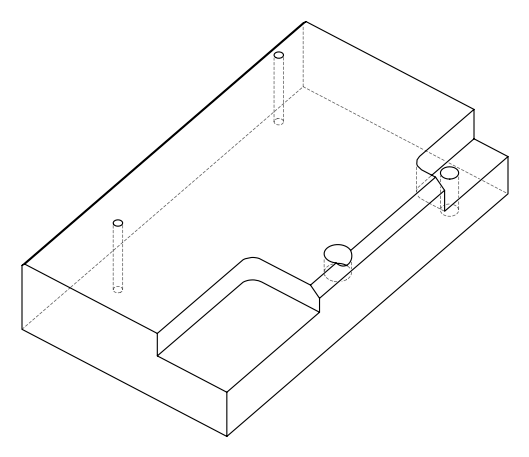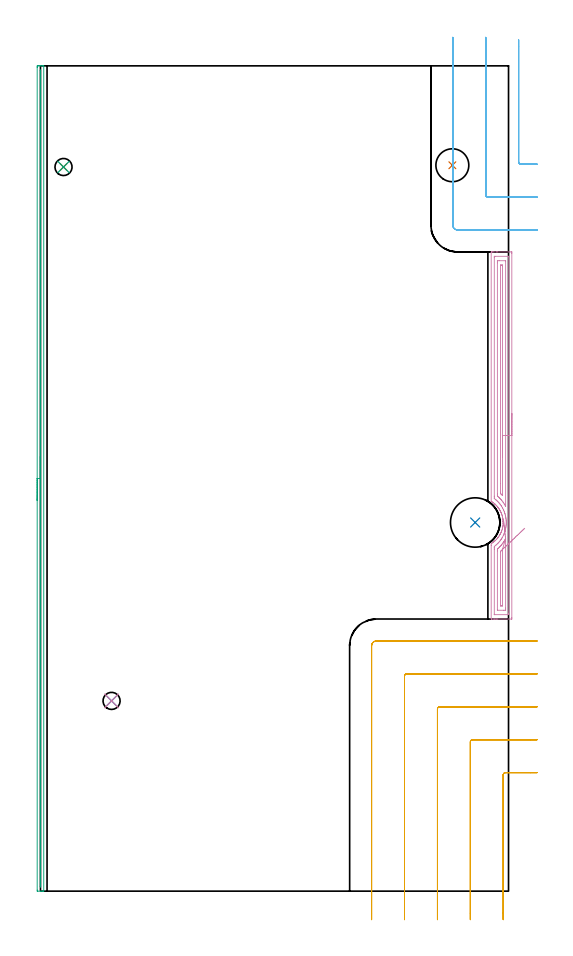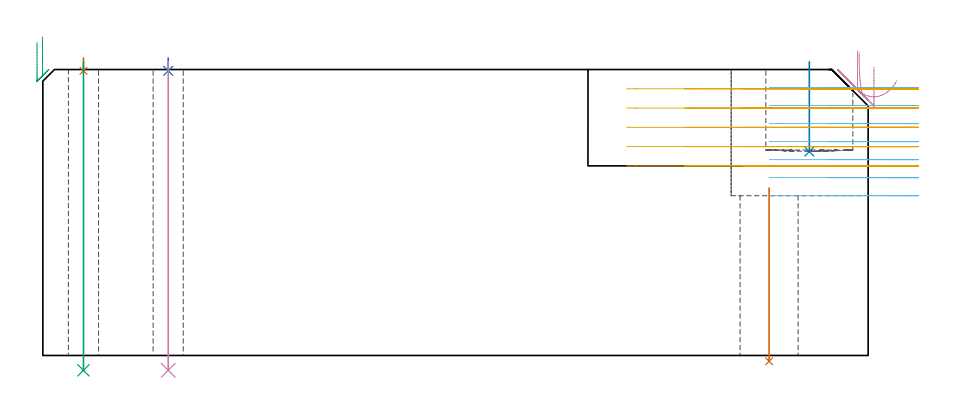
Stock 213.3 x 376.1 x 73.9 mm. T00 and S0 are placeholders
(PLAN: 10 operations, 5 tool changes, 24.9 min)
(1 INDEXABLE_INSERT_DRILL_THROUGH_HOLE_FROM_SOLID | STEP1HOLE_2 | UGT0302_001 | 0.19 min | 13034 mm3)
(2 INDEXABLE_INSERT_DRILL_BLIND_HOLE_FROM_SOLID | STEP1POCKET | NXT0302_016 | 0.09 min | 8315 mm3)
(3 AREA_MILL | FG_CHAMFER_SURFACE | UGT0205_001 | 6.15 min | 1692 mm3)
(4 AREA_MILL_1 | FG_CHAMFER_SURFACE_1 | UGT0205_001 | 5.46 min | 7726 mm3)
(5 MILL_CORNER_NOTCH_RECTANGULAR | CORNER_NOTCH_RECTANGULAR | UGT0201_094 | Follow Part, ap 5, ae 75% | 7.78 min | 222520 mm3)
(6 MILL_CORNER_NOTCH_RECTANGULAR_1 | CORNER_NOTCH_RECTANGULAR_1 | UGT0201_094 | Follow Part, ap 5, ae 75% | 4.53 min | 90823 mm3)
(7 SPOT_DRILL | STEP1HOLE | NXT0321_9005460120000 | 0.03 min | 2 mm3)
(8 SPOT_DRILL_1 | STEP1HOLE_1 | NXT0321_9005460120000 | 0.03 min | 3 mm3)
(9 DRILL_THROUGH_HOLE_INTO_CENTER | STEP1HOLE | UGT0301_473 | 0.32 min | 3521 mm3)
(10 DRILL_THROUGH_HOLE_INTO_CENTER_1 | STEP1HOLE_1 | UGT0301_473 | 0.32 min | 3507 mm3)
(TOOL UGT0302_001 | Indexable Insert Drill 15mm | D15 PA180 FL50 Z2)
(TOOL NXT0302_016 | Index. Insert Drill 22.5mm [880-D2250L25-03] | D22.5 PA176 FL68 Z2)
(TOOL UGT0205_001 | Chamfer Mill 20 x 3 x 45 deg. | D20 FL50 Z2)
(TOOL UGT0201_094 | End mill 20 mm | D20 FL38 Z4)
(TOOL NXT0321_9005460120000 | NC Spot Drill, 142deg, 12mm, Carbide, Uncoated | D12 PA142 FL30 Z2)
(TOOL UGT0301_473 | Carbide Drill 7.8 mm | D7.8 PA118 FL76 Z2)
(OP 1 INDEXABLE_INSERT_DRILL_THROUGH_HOLE_FROM_SOLID)
G17 G21 G94 G90
T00 M6
G54
G17 G0 G90 X187.7 Y330.8 S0 M3
G43 Z83.9 H0
G94 G81 G98 Z-1.5 F250. R43.3
G80
M5
M2
(OP 2 INDEXABLE_INSERT_DRILL_BLIND_HOLE_FROM_SOLID)
G17 G21 G94 G90
T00 M6
G54
G17 G0 G90 X198.1 Y168. S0 M3
G43 Z83.9 H1
G94 G81 G98 Z52.7 F250. R75.9
G80
M5
M2
(OP 3 AREA_MILL)
G17 G21 G94 G90
T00 M6
G54
G17 G0 G90 X-1.5 Y178.05 S1061 M3
G43 Z83.9 H0
Z80.9
G94 G1 Y178.088 Z80.028 F250.
Y178.202 Z79.163
Y178.391 Z78.312
Y178.653 Z77.48
Y178.987 Z76.674
Y179.39 Z75.9
Y179.858 Z75.164
Y180.39 Z74.472
Y180.979 Z73.829
Y181.622 Z73.24
Y182.314 Z72.708
Y183.05 Z72.24
Y183.824 Z71.837
Y184.63 Z71.503
Y185.462 Z71.241
Y186.314 Z71.052
Y187.178 Z70.938
Y188.05 Z70.9
Y375.493
X-1.499 Y375.636 Z70.901
X-1.491 Y376.098 Z70.905
X-1.214 Y376.1 Z71.183
X-0.893 Z71.504
X-0.322 Z72.074
X0. Z72.395
X0.644 Z73.043
X1.062 Z73.461
X1.444 Y376.093 Z73.836
X1.497 Y376.09 Z73.888
X1.5 Y375.939 Z73.9
Y0.161
X1.497 Y0.01 Z73.888
X1.444 Y0.007 Z73.836
X1.062 Y0. Z73.461
X0.644 Z73.043
X0. Z72.395
X-1.215 Z71.182
X-1.491 Y0.002 Z70.905
X-1.5 Y0.465 Z70.9
Y188.05
X-0.086 Z72.314
X-0.085 Y373.879 Z72.315
X-0.081 Y374.05 Z72.319
X-0.079 Y374.092 Z72.321
X-0.073 Y374.094 Z72.327
X-0.049 Y374.098 Z72.351
X0. Z72.4
X0.055 Y374.094 Z72.455
X0.069 Y374.091 Z72.469
X0.079 Y374.075 Z72.479
X0.082 Y373.965 Z72.482
X0.085 Y373.793 Z72.485
Y2.221
X0.081 Y2.05 Z72.481
X0.079 Y2.008 Z72.479
X0.072 Y2.006 Z72.472
X0.049 Y2.002 Z72.449
X0. Z72.4
X-0.056 Y2.006 Z72.344
X-0.069 Y2.009 Z72.331
X-0.079 Y2.025 Z72.321
X-0.082 Y2.135 Z72.318
X-0.085 Y2.307 Z72.315
X-0.086 Y188.05 Z72.314
Y188.922 Z72.352
Y189.786 Z72.466
Y190.638 Z72.655
Y191.47 Z72.917
Y192.276 Z73.251
Y193.05 Z73.654
Y193.786 Z74.123
Y194.478 Z74.654
Y195.121 Z75.243
Y195.71 Z75.886
Y196.242 Z76.578
Y196.71 Z77.314
Y197.113 Z78.088
Y197.447 Z78.894
Y197.709 Z79.726
Y197.898 Z80.578
Y198.012 Z81.443
Y198.05 Z82.314
G0 Z83.9
M5
M2
(OP 4 AREA_MILL_1)
G17 G21 G94 G90
T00 M6
G54
G17 G0 G90 X214.8 Y217.65 S1061 M3
G43 Z83.9 H0
Z74.5
G94 G1 Y217.612 Z73.628 F250.
Y217.498 Z72.764
Y217.309 Z71.912
Y217.047 Z71.08
Y216.713 Z70.274
Y216.31 Z69.5
Y215.842 Z68.764
Y215.31 Z68.072
Y214.721 Z67.429
Y214.078 Z66.84
Y213.386 Z66.309
Y212.65 Z65.84
Y211.876 Z65.437
Y211.07 Z65.103
Y210.238 Z64.841
Y209.386 Z64.652
Y208.522 Z64.538
Y207.65 Z64.5
Y124.612
X214.794 Y124.054 Z64.504
X214.792 Y124.01 Z64.506
X214.741 Y124. Z64.557
X208.354 Z70.94
X207.804 Z71.493
X207.481 Z71.815
X206.93 Z72.366
X206.608 Z72.687
X205.647 Z73.652
X205.523 Z73.769
X205.476 Z73.815
X205.403 Y124.01 Z73.888
X205.4 Y124.165 Z73.9
Y157.648
X205.403 Y158.354 Z73.889
X205.478 Y158.407 Z73.817
X205.546 Y158.453 Z73.752
X205.763 Y158.593 Z73.535
X206.171 Y158.885 Z73.126
X206.241 Y158.934 Z73.058
X206.372 Y159.027 Z72.927
X206.508 Y159.136 Z72.79
X206.608 Y159.217 Z72.688
X206.747 Y159.327 Z72.552
X206.882 Y159.434 Z72.418
X206.944 Y159.485 Z72.354
X207.044 Y159.576 Z72.252
X207.263 Y159.774 Z72.036
X207.867 Y160.377 Z71.433
X208.153 Y160.701 Z71.144
X208.209 Y160.773 Z71.086
X208.354 Y160.953 Z70.945
X208.441 Y161.064 Z70.858
X208.603 Y161.268 Z70.695
X209.045 Y161.897 Z70.253
X209.181 Y162.113 Z70.116
X209.212 Y162.16 Z70.087
X209.374 Y162.445 Z69.925
X209.463 Y162.604 Z69.834
X209.517 Y162.708 Z69.779
X209.706 Y163.071 Z69.594
X209.881 Y163.452 Z69.415
X209.936 Y163.569 Z69.361
X210.018 Y163.773 Z69.279
X210.068 Y163.899 Z69.228
X210.087 Y163.944 Z69.21
X210.1 Y163.978 Z69.199
X210.246 Y164.389 Z69.05
X210.389 Y164.836 Z68.909
X210.509 Y165.281 Z68.788
X210.612 Y165.728 Z68.687
X210.695 Y166.174 Z68.604
X210.756 Y166.62 Z68.542
X210.827 Y167.34 Z68.47
X210.832 Y167.452 Z68.465
X210.831 Y167.47 Z68.461
X210.847 Y168.014 Z68.448
X210.842 Y168.22 Z68.453
X210.838 Y168.296 Z68.452
X210.836 Y168.363 Z68.453
X210.835 Y168.404 Z68.454
X210.832 Y168.462 Z68.456
X210.827 Y168.633 Z68.467
X210.826 Y168.66 Z68.468
X210.802 Y168.978 Z68.494
X210.772 Y169.256 Z68.522
X210.768 Y169.296 Z68.527
X210.707 Y169.743 Z68.591
X210.627 Y170.188 Z68.67
X210.543 Y170.574 Z68.756
X210.53 Y170.635 Z68.77
X210.422 Y171.042 Z68.875
X210.412 Y171.08 Z68.885
X210.274 Y171.528 Z69.023
X210.212 Y171.706 Z69.087
X210.131 Y171.935 Z69.167
X210.118 Y171.972 Z69.18
X209.937 Y172.433 Z69.363
X209.84 Y172.65 Z69.458
X209.738 Y172.864 Z69.558
X209.568 Y173.197 Z69.732
X209.508 Y173.313 Z69.791
X209.28 Y173.72 Z70.018
X209.26 Y173.756 Z70.038
X209.044 Y174.105 Z70.253
X208.936 Y174.266 Z70.361
X208.861 Y174.379 Z70.437
X208.672 Y174.648 Z70.627
X208.418 Y174.979 Z70.882
X208.359 Y175.051 Z70.941
X208.154 Y175.302 Z71.145
X207.944 Y175.54 Z71.355
X207.608 Y175.89 Z71.69
X207.263 Y176.232 Z72.036
X207.194 Y176.297 Z72.106
X207.155 Y176.333 Z72.145
X207.044 Y176.432 Z72.255
X206.372 Y176.977 Z72.927
X206.131 Y177.155 Z73.166
X205.89 Y177.324 Z73.409
X205.735 Y177.424 Z73.562
X205.48 Y177.589 Z73.819
X205.443 Y177.613 Z73.857
X205.41 Y177.635 Z73.889
X205.406 Y177.645 Z73.894
X205.4 Y177.66 Z73.9
Y291.135
X205.402 Y291.29 Z73.888
X205.521 Y291.297 Z73.771
X205.647 Y291.3 Z73.652
X205.962 Z73.337
X206.608 Z72.687
X207.804 Z71.493
X208.354 Z70.94
X214.466 Z64.832
X214.745 Y291.296 Z64.553
X214.792 Y291.29 Z64.505
X214.799 Y291.241 Z64.499
X214.8 Y290.688 Z64.5
Y207.65
X213.386 Z65.914
X213.385 Y126.609 Z65.915
X213.384 Y126.397 Z65.916
X213.38 Y126.057 Z65.92
X213.379 Y126.022 Z65.921
X213.34 Y126.01 Z65.96
X213.237 Y126.005 Z66.063
X213.107 Y126.001 Z66.193
X206.996 Y126. Z72.304
X206.858 Y126.003 Z72.442
X206.83 Y126.006 Z72.47
X206.822 Y126.01 Z72.478
X206.819 Y126.017 Z72.481
X206.817 Y126.05 Z72.483
X206.815 Y126.186 Z72.485
X206.814 Y155.863 Z72.486
X206.815 Y156.543 Z72.485
X206.817 Y156.755 Z72.483
X206.821 Y157.09 Z72.479
X207.52 Y157.648 Z71.78
X207.965 Y158.046 Z71.335
X208.354 Y158.42 Z70.946
X208.476 Y158.541 Z70.824
X208.844 Y158.933 Z70.456
X209.227 Y159.377 Z70.073
X209.253 Y159.408 Z70.047
X209.274 Y159.434 Z70.026
X209.634 Y159.911 Z69.666
X209.936 Y160.327 Z69.364
X209.979 Y160.389 Z69.321
X210.004 Y160.425 Z69.296
X210.1 Y160.574 Z69.2
X210.342 Y160.972 Z68.958
X210.484 Y161.22 Z68.816
X210.934 Y162.073 Z68.366
X210.956 Y162.119 Z68.344
X210.973 Y162.157 Z68.327
X211.226 Y162.747 Z68.074
X211.329 Y163.006 Z67.971
X211.468 Y163.392 Z67.832
X211.641 Y163.899 Z67.659
X211.662 Y163.961 Z67.638
X211.678 Y164.013 Z67.622
X211.691 Y164.058 Z67.609
X211.846 Y164.628 Z67.454
X211.877 Y164.76 Z67.423
X211.884 Y164.791 Z67.416
X212.026 Y165.501 Z67.274
X212.06 Y165.684 Z67.24
X212.143 Y166.274 Z67.157
X212.174 Y166.577 Z67.126
X212.224 Y167.084 Z67.076
X212.244 Y167.47 Z67.056
X212.256 Y167.944 Z67.044
X212.249 Y168.363 Z67.051
X212.228 Y168.865 Z67.072
X212.198 Y169.256 Z67.102
X212.126 Y169.863 Z67.174
X212.085 Y170.149 Z67.215
X211.94 Y170.945 Z67.36
X211.92 Y171.042 Z67.38
X211.846 Y171.359 Z67.454
X211.685 Y171.935 Z67.615
X211.615 Y172.171 Z67.685
X211.39 Y172.827 Z67.91
X211.084 Y173.607 Z68.216
X211.033 Y173.72 Z68.267
X210.973 Y173.846 Z68.327
X210.576 Y174.613 Z68.724
X210.1 Y175.431 Z69.2
X210.053 Y175.506 Z69.247
X209.955 Y175.654 Z69.345
X209.406 Y176.399 Z69.894
X209.227 Y176.621 Z70.073
X208.925 Y176.979 Z70.375
X208.639 Y177.292 Z70.661
X208.354 Y177.583 Z70.946
X208.056 Y177.876 Z71.244
X207.716 Y178.185 Z71.584
X207.481 Y178.38 Z71.819
X206.871 Y178.877 Z72.429
X206.821 Y178.926 Z72.479
X206.819 Y178.981 Z72.481
X206.817 Y179.078 Z72.483
X206.814 Y179.759 Z72.486
Y179.971
X206.815 Y288.691 Z72.485
X206.816 Y288.903 Z72.484
X206.82 Y289.243 Z72.48
X206.821 Y289.278 Z72.479
X206.86 Y289.29 Z72.44
X206.963 Y289.295 Z72.337
X207.093 Y289.299 Z72.207
X213.204 Y289.3 Z66.096
X213.342 Y289.297 Z65.958
X213.37 Y289.294 Z65.93
X213.378 Y289.29 Z65.922
X213.381 Y289.283 Z65.919
X213.383 Y289.25 Z65.917
X213.385 Y289.114 Z65.915
X213.386 Y207.65 Z65.914
X211.972 Z67.328
X211.971 Y175.506 Z67.329
X211.97 Y175.417 Z67.33
X211.969 Y175.381 Z67.331
X211.966 Y175.355 Z67.334
X211.939 Y175.394 Z67.361
X211.904 Y175.447 Z67.396
X211.873 Y175.506 Z67.427
X211.846 Y175.555 Z67.454
X211.365 Y176.399 Z67.935
X210.973 Y177.029 Z68.327
X210.786 Y177.292 Z68.514
X210.221 Y178.061 Z69.079
X210.12 Y178.185 Z69.18
X210.1 Y178.208 Z69.2
X209.697 Y178.662 Z69.603
X209.312 Y179.078 Z69.988
X209.227 Y179.164 Z70.073
X208.825 Y179.555 Z70.475
X208.366 Y179.971 Z70.934
X208.354 Y179.98 Z70.946
X208.306 Y180.02 Z70.994
X208.262 Y180.064 Z71.038
X208.236 Y180.091 Z71.064
X208.23 Y180.863 Z71.07
X208.229 Y180.991 Z71.071
Y286.352
X208.231 Y287.117 Z71.069
X208.233 Y287.241 Z71.067
X208.235 Y287.28 Z71.065
X208.265 Y287.29 Z71.035
X208.354 Y287.292 Z70.946
X209.048 Y287.3 Z70.252
X211.846 Y287.299 Z67.454
X211.906 Y287.298 Z67.394
X211.953 Y287.293 Z67.347
X211.963 Y287.29 Z67.337
X211.966 Y287.279 Z67.334
X211.969 Y287.245 Z67.331
X211.971 Y287.117 Z67.329
Y286.989
X211.972 Y207.65 Z67.328
X210.557 Z68.743
Y180.396
X210.556 Y180.329 Z68.744
X210.554 Y180.289 Z68.746
X210.553 Y180.282 Z68.747
X210.488 Y180.345 Z68.812
X210.219 Y180.62 Z69.081
X209.982 Y180.863 Z69.318
X209.858 Y180.995 Z69.442
X209.65 Y181.219 Z69.65
X209.647 Y181.327 Z69.653
X209.644 Y181.756 Z69.656
X209.643 Y185.802 Z69.657
X209.644 Y285.062 Z69.656
X209.646 Y285.186 Z69.654
X209.65 Y285.267 Z69.65
X209.657 Y285.291 Z69.643
X209.679 Y285.292 Z69.621
X210.1 Y285.3 Z69.2
X210.131 Z69.169
X210.512 Y285.29 Z68.788
X210.551 Y285.287 Z68.749
X210.554 Y285.257 Z68.746
X210.556 Y285.211 Z68.744
X210.557 Y285.166 Z68.743
Y284.863
Y207.65
Y206.778 Z68.781
Y205.914 Z68.895
Y205.062 Z69.083
Y204.23 Z69.346
Y203.424 Z69.68
Y202.65 Z70.082
Y201.914 Z70.551
Y201.222 Z71.082
Y200.579 Z71.672
Y199.99 Z72.315
Y199.458 Z73.007
Y198.99 Z73.743
Y198.587 Z74.516
Y198.253 Z75.322
Y197.991 Z76.154
Y197.802 Z77.006
Y197.688 Z77.871
Y197.65 Z78.743
G0 X210.984 Y169.438 Z78.378
G1 X210.977 Y169.496 Z77.508
X210.979 Y169.479 Z76.636
X210.989 Y169.386 Z75.768
X211.008 Y169.218 Z74.912
X211.035 Y168.977 Z74.074
X211.07 Y168.664 Z73.261
X211.113 Y168.282 Z72.477
X211.163 Y167.834 Z71.731
X211.221 Y167.323 Z71.026
X211.285 Y166.752 Z70.369
X211.355 Y166.127 Z69.765
X211.43 Y165.452 Z69.218
X211.511 Y164.732 Z68.732
X211.596 Y163.972 Z68.311
X211.685 Y163.179 Z67.958
X211.777 Y162.359 Z67.676
X211.871 Y161.517 Z67.467
X211.967 Y160.661 Z67.333
X211.968 Y160.653 Z67.332
X211.97 Y160.609 Z67.33
X211.971 Y160.541 Z67.329
X211.972 Y160.455 Z67.328
X211.971 Y128.948 Z67.329
X211.969 Y128.183 Z67.331
X211.967 Y128.059 Z67.333
X211.965 Y128.02 Z67.335
X211.935 Y128.01 Z67.365
X211.846 Y128.008 Z67.454
X211.152 Y128. Z68.148
X208.354 Y128.001 Z70.946
X208.294 Y128.002 Z71.006
X208.247 Y128.007 Z71.053
X208.237 Y128.01 Z71.063
X208.234 Y128.02 Z71.066
X208.231 Y128.055 Z71.069
X208.229 Y128.183 Z71.071
Y128.311
Y155.097
X208.236 Y155.863 Z71.064
X208.243 Y155.917 Z71.057
X208.272 Y155.946 Z71.028
X208.354 Y156.023 Z70.946
X208.734 Y156.367 Z70.566
X209.143 Y156.755 Z70.157
X209.186 Y156.798 Z70.114
X209.227 Y156.84 Z70.073
X209.615 Y157.252 Z69.685
X209.97 Y157.648 Z69.33
X210.031 Y157.719 Z69.269
X210.1 Y157.805 Z69.2
X210.419 Y158.215 Z68.881
X210.669 Y158.541 Z68.631
X210.798 Y158.72 Z68.502
X210.973 Y158.972 Z68.327
X211.156 Y159.248 Z68.144
X211.273 Y159.434 Z68.027
X211.49 Y159.798 Z67.81
X211.782 Y160.327 Z67.518
X211.805 Y160.369 Z67.495
X211.846 Y160.447 Z67.454
X211.958 Y160.648 Z67.342
X211.967 Y160.661 Z67.333
X210.548 Y155.721 Z68.752
X210.553 Y155.665 Z68.747
X210.556 Y155.593 Z68.744
X210.557 Y130.238 Z68.743
X210.555 Y130.114 Z68.745
X210.55 Y130.033 Z68.75
X210.543 Y130.009 Z68.757
X210.521 Y130.007 Z68.779
X210.1 Y130. Z69.2
X210.069 Z69.231
X209.688 Y130.009 Z69.612
X209.649 Y130.013 Z69.651
X209.646 Y130.043 Z69.654
X209.643 Y130.089 Z69.657
X209.644 Y154.503 Z69.656
X209.647 Y154.735 Z69.653
X209.649 Y154.79 Z69.651
X209.704 Y154.86 Z69.596
X209.806 Y154.97 Z69.494
X209.954 Y155.119 Z69.346
X210.1 Y155.266 Z69.2
X210.391 Y155.565 Z68.909
X210.51 Y155.685 Z68.79
X210.548 Y155.721 Z68.752
X211.075 Y156.224 Z68.272
X211.631 Y156.753 Z67.857
X212.211 Y157.305 Z67.51
X212.81 Y157.875 Z67.234
X213.425 Y158.461 Z67.032
X214.05 Y159.056 Z66.904
X214.681 Y159.656 Z66.852
X215.312 Y160.257 Z66.877
X215.94 Y160.855 Z66.977
X216.559 Y161.444 Z67.152
X217.164 Y162.021 Z67.401
X217.752 Y162.58 Z67.722
X218.317 Y163.118 Z68.112
X218.855 Y163.63 Z68.569
X219.363 Y164.113 Z69.089
X219.835 Y164.563 Z69.668
X220.269 Y164.977 Z70.302
X220.662 Y165.35 Z70.985
G0 Z83.9
M5
M2
(OP 5 MILL_CORNER_NOTCH_RECTANGULAR)
G17 G21 G94 G90
T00 M6
G54
G17 G0 G90 X226.3 Y54. S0 M3
G43 Z83.9 H0
Z68.92
G94 G1 X223.3 F250.
X211.894 F500.
G3 X210.9 Y53.006 R1.
G1 Y-10.
Y-13. F250.
G0 Z83.9
X226.3 Y69.
Z68.92
G1 X223.3
X196.895 F500.
G3 X195.9 Y68.005 R1.
G1 Y-10.
Y-13. F250.
G0 Z83.9
X226.3 Y84.
Z68.92
G1 X223.3
X181.895 F500.
G3 X180.9 Y83.005 R1.
G1 Y-10.
Y-13. F250.
G0 Z83.9
X226.3 Y99.
Z68.92
G1 X223.3
X166.895 F500.
G3 X165.9 Y98.005 R1.
G1 Y-10.
Y-13. F250.
G0 Z83.9
X226.3 Y114.
Z68.92
G1 X223.3
X153.1 F500.
G3 X150.9 Y111.8 R2.2
G1 Y-10.
Y-13. F250.
G0 Z83.9
X226.3 Y54.
Z63.94
G1 X223.3
X211.894 F500.
G3 X210.9 Y53.006 R1.
G1 Y-10.
Y-13. F250.
G0 Z83.9
X226.3 Y69.
Z63.94
G1 X223.3
X196.895 F500.
G3 X195.9 Y68.005 R1.
G1 Y-10.
Y-13. F250.
G0 Z83.9
X226.3 Y84.
Z63.94
G1 X223.3
X181.895 F500.
G3 X180.9 Y83.005 R1.
G1 Y-10.
Y-13. F250.
G0 Z83.9
X226.3 Y99.
Z63.94
G1 X223.3
X166.895 F500.
G3 X165.9 Y98.005 R1.
G1 Y-10.
Y-13. F250.
G0 Z83.9
X226.3 Y114.
Z63.94
G1 X223.3
X153.1 F500.
G3 X150.9 Y111.8 R2.2
G1 Y-10.
Y-13. F250.
G0 Z83.9
X226.3 Y54.
Z58.96
G1 X223.3
X211.894 F500.
G3 X210.9 Y53.006 R1.
G1 Y-10.
Y-13. F250.
G0 Z83.9
X226.3 Y69.
Z58.96
G1 X223.3
X196.895 F500.
G3 X195.9 Y68.005 R1.
G1 Y-10.
Y-13. F250.
G0 Z83.9
X226.3 Y84.
Z58.96
G1 X223.3
X181.895 F500.
G3 X180.9 Y83.005 R1.
G1 Y-10.
Y-13. F250.
G0 Z83.9
X226.3 Y99.
Z58.96
G1 X223.3
X166.895 F500.
G3 X165.9 Y98.005 R1.
G1 Y-10.
Y-13. F250.
G0 Z83.9
X226.3 Y114.
Z58.96
G1 X223.3
X153.1 F500.
G3 X150.9 Y111.8 R2.2
G1 Y-10.
Y-13. F250.
G0 Z83.9
X226.3 Y54.
Z53.98
G1 X223.3
X211.894 F500.
G3 X210.9 Y53.006 R1.
G1 Y-10.
Y-13. F250.
G0 Z83.9
X226.3 Y69.
Z53.98
G1 X223.3
X196.895 F500.
G3 X195.9 Y68.005 R1.
G1 Y-10.
Y-13. F250.
G0 Z83.9
X226.3 Y84.
Z53.98
G1 X223.3
X181.895 F500.
G3 X180.9 Y83.005 R1.
G1 Y-10.
Y-13. F250.
G0 Z83.9
X226.3 Y99.
Z53.98
G1 X223.3
X166.895 F500.
G3 X165.9 Y98.005 R1.
G1 Y-10.
Y-13. F250.
G0 Z83.9
X226.3 Y114.
Z53.98
G1 X223.3
X153.1 F500.
G3 X150.9 Y111.8 R2.2
G1 Y-10.
Y-13. F250.
G0 Z83.9
X226.3 Y54.
Z49.
G1 X223.3
X211.894 F500.
G3 X210.9 Y53.006 R1.
G1 Y-10.
Y-13. F250.
G0 Z83.9
X226.3 Y69.
Z49.
G1 X223.3
X196.895 F500.
G3 X195.9 Y68.005 R1.
G1 Y-10.
Y-13. F250.
G0 Z83.9
X226.3 Y84.
Z49.
G1 X223.3
X181.895 F500.
G3 X180.9 Y83.005 R1.
G1 Y-10.
Y-13. F250.
G0 Z83.9
X226.3 Y99.
Z49.
G1 X223.3
X166.895 F500.
G3 X165.9 Y98.005 R1.
G1 Y-10.
Y-13. F250.
G0 Z83.9
X226.3 Y114.
Z49.
G1 X223.3
X153.1 F500.
G3 X150.9 Y111.8 R2.2
G1 Y-10.
Y-13. F250.
G0 Z83.9
M5
M2
(OP 6 MILL_CORNER_NOTCH_RECTANGULAR_1)
G17 G21 G94 G90
T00 M6
G54
G17 G0 G90 X217.9 Y387.979 S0 M3
G43 Z83.9 H0
Z69.243
G94 G1 Y384.979 F250.
Y332.295 F500.
G3 X218.895 Y331.3 R1.
G1 X223.3
X226.3 F250.
G0 Z83.9
X202.9 Y389.1
Z69.243
G1 Y386.1
Y317.295 F500.
G3 X203.895 Y316.3 R1.
G1 X223.3
X226.3 F250.
G0 Z83.9
X187.9 Y389.1
Z69.243
G1 Y386.1
Y303.5 F500.
G3 X190.1 Y301.3 R2.2
G1 X223.3
X226.3 F250.
G0 Z83.9
X217.9 Y387.979
Z64.586
G1 Y384.979
Y332.295 F500.
G3 X218.895 Y331.3 R1.
G1 X223.3
X226.3 F250.
G0 Z83.9
X202.9 Y389.1
Z64.586
G1 Y386.1
Y317.295 F500.
G3 X203.895 Y316.3 R1.
G1 X223.3
X226.3 F250.
G0 Z83.9
X187.9 Y389.1
Z64.586
G1 Y386.1
Y303.5 F500.
G3 X190.1 Y301.3 R2.2
G1 X223.3
X226.3 F250.
G0 Z83.9
X217.9 Y387.979
Z59.929
G1 Y384.979
Y332.295 F500.
G3 X218.895 Y331.3 R1.
G1 X223.3
X226.3 F250.
G0 Z83.9
X202.9 Y389.1
Z59.929
G1 Y386.1
Y317.295 F500.
G3 X203.895 Y316.3 R1.
G1 X223.3
X226.3 F250.
G0 Z83.9
X187.9 Y389.1
Z59.929
G1 Y386.1
Y303.5 F500.
G3 X190.1 Y301.3 R2.2
G1 X223.3
X226.3 F250.
G0 Z83.9
X217.9 Y387.979
Z55.271
G1 Y384.979
Y332.295 F500.
G3 X218.895 Y331.3 R1.
G1 X223.3
X226.3 F250.
G0 Z83.9
X202.9 Y389.1
Z55.271
G1 Y386.1
Y317.295 F500.
G3 X203.895 Y316.3 R1.
G1 X223.3
X226.3 F250.
G0 Z83.9
X187.9 Y389.1
Z55.271
G1 Y386.1
Y303.5 F500.
G3 X190.1 Y301.3 R2.2
G1 X223.3
X226.3 F250.
G0 Z83.9
X217.9 Y387.979
Z50.614
G1 Y384.979
Y332.295 F500.
G3 X218.895 Y331.3 R1.
G1 X223.3
X226.3 F250.
G0 Z83.9
X202.9 Y389.1
Z50.614
G1 Y386.1
Y317.295 F500.
G3 X203.895 Y316.3 R1.
G1 X223.3
X226.3 F250.
G0 Z83.9
X187.9 Y389.1
Z50.614
G1 Y386.1
Y303.5 F500.
G3 X190.1 Y301.3 R2.2
G1 X223.3
X226.3 F250.
G0 Z83.9
X217.9 Y387.979
Z45.957
G1 Y384.979
Y332.295 F500.
G3 X218.895 Y331.3 R1.
G1 X223.3
X226.3 F250.
G0 Z83.9
X202.9 Y389.1
Z45.957
G1 Y386.1
Y317.295 F500.
G3 X203.895 Y316.3 R1.
G1 X223.3
X226.3 F250.
G0 Z83.9
X187.9 Y389.1
Z45.957
G1 Y386.1
Y303.5 F500.
G3 X190.1 Y301.3 R2.2
G1 X223.3
X226.3 F250.
G0 Z83.9
X217.9 Y387.979
Z41.3
G1 Y384.979
Y332.295 F500.
G3 X218.895 Y331.3 R1.
G1 X223.3
X226.3 F250.
G0 Z83.9
X202.9 Y389.1
Z41.3
G1 Y386.1
Y317.295 F500.
G3 X203.895 Y316.3 R1.
G1 X223.3
X226.3 F250.
G0 Z83.9
X187.9 Y389.1
Z41.3
G1 Y386.1
Y303.5 F500.
G3 X190.1 Y301.3 R2.2
G1 X223.3
X226.3 F250.
G0 Z83.9
M5
M2
(OP 7 SPOT_DRILL)
G17 G21 G94 G90
T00 M6
G54
G17 G0 G90 X10.5 Y330. S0 M3
G43 Z83.9 H0
G94 G81 G98 Z73.564 F250. R76.9
G80
M5
M2
(OP 8 SPOT_DRILL_1)
G17 G21 G94 G90
T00 M6
G54
G17 G0 G90 X32.4 Y86.7 S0 M3
G43 Z83.9 H0
G94 G81 G98 Z73.564 F250. R76.9
G80
M5
M2
(OP 9 DRILL_THROUGH_HOLE_INTO_CENTER)
G17 G21 G94 G90
T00 M6
G54
G17 G0 G90 X10.5 Y330. S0 M3
G43 Z83.9 H0
G94 G73 G98 Z-3.843 F250. Q7.774 R75.9
G80
M5
M2
(OP 10 DRILL_THROUGH_HOLE_INTO_CENTER_1)
G17 G21 G94 G90
T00 M6
G54
G17 G0 G90 X32.4 Y86.7 S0 M3
G43 Z83.9 H0
G94 G73 G98 Z-3.843 F250. Q7.774 R75.9
G80
M5
M2
